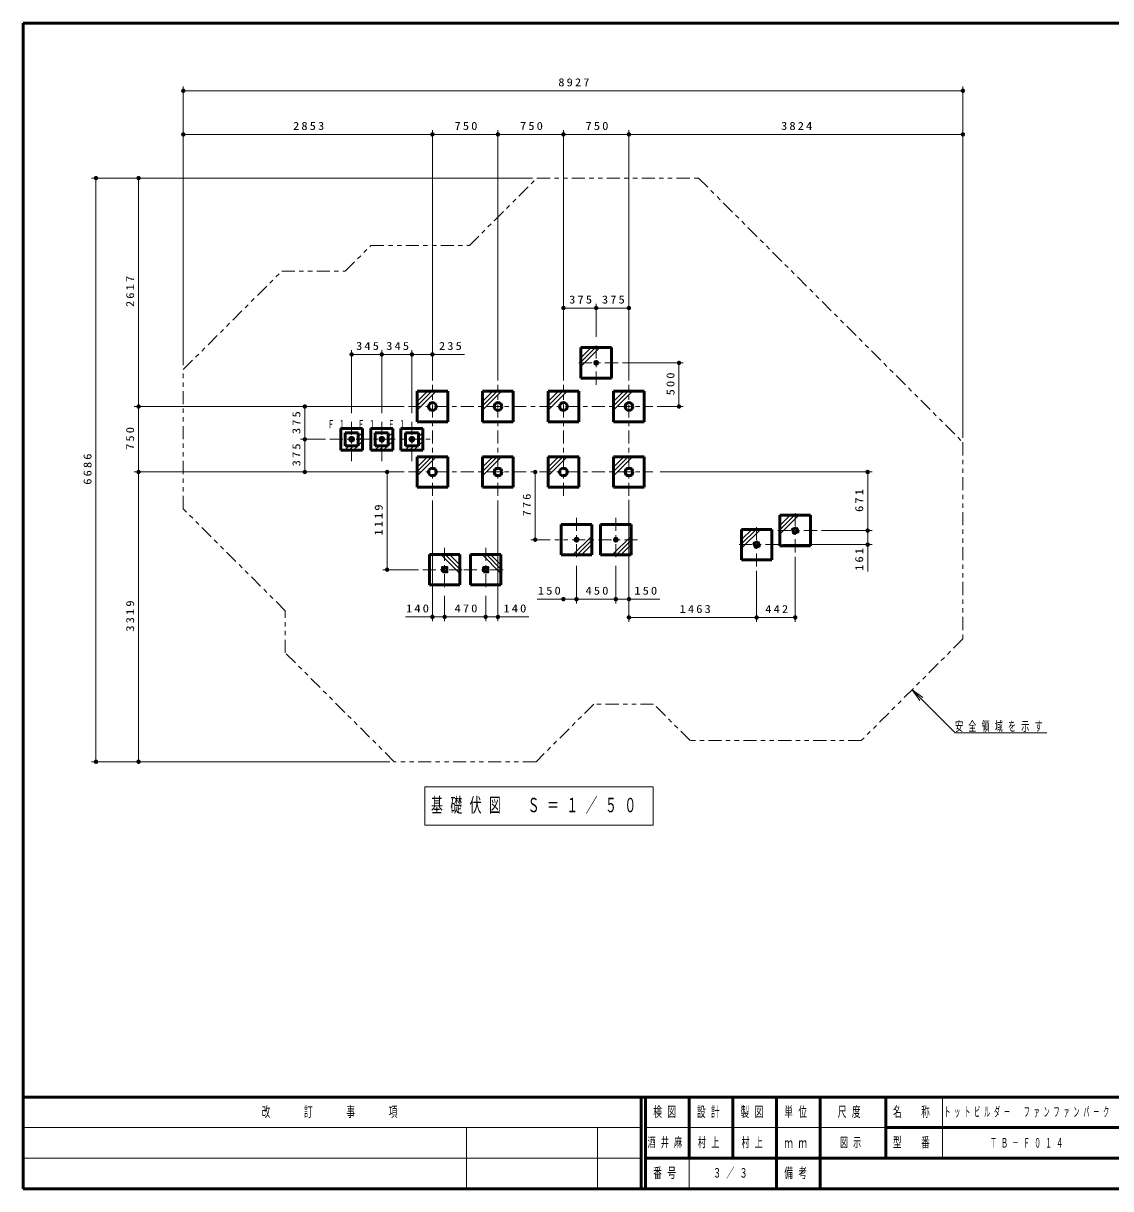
# Model space of a CAD drawing. Units: millimetres on the paper, scale 1:50. Extents: x -385 to 0, y -594 to 267.
# Drawn here: x -385 to -136, y -594 to -327 of the extents above; entities that cross this region are included whole.
import ezdxf

# ---------------------------------------------------------------- set-up
doc = ezdxf.new("R2010")
doc.units = ezdxf.units.MM
doc.linetypes.add('USER2', pattern=[6, 3, -1, 1, -1])
doc.linetypes.add('USER3', pattern=[8, 3, -1, 1, -1, 1, -1])
doc.layers.add('LY_1', color=7, linetype='Continuous', lineweight=50)
doc.styles.add('ＭＳ ゴシック', font='')
doc.styles.get('ＭＳ ゴシック').set_extended_font_data('MS Gothic')

# ---------------------------------------------------------------- blocks, each defined once
blk = doc.blocks.new('filled_dot')
at = {"color": 0, "linetype": 'Continuous', "lineweight": -2, "const_width": 1.25}
blk.add_lwpolyline([(-0.625, 0, 1), (0.625, 0, 1)], format="xyb", close=True, dxfattribs=at)

msp = doc.modelspace()

# ---------------------------------------------------------------- linework, layer by layer
at = {"layer": 'LY_1'}
for p, q in [((0, -327), (-385, -327)), ((-385, -327), (-385, -594)), ((-385, -573), (0, -573)), ((-385, -594), (0, -594))]:
    msp.add_line(p, q, dxfattribs=at)
at = {"layer": 'LY_1', "lineweight": 13}
for p, q in [((-348.361, -405.33), (-348.361, -341.458)), ((-169.831, -421.999), (-169.831, -341.458)), ((-348.361, -342.458), (-169.831, -342.458)), ((-348.361, -405.33), (-348.361, -351.458)), ((-291.311, -408.798), (-291.311, -351.458)), ((-291.311, -408.798), (-291.311, -351.458)), ((-276.311, -408.798), (-276.311, -351.458)), ((-276.311, -408.798), (-276.311, -351.458)), ((-261.311, -408.798), (-261.311, -351.458)), ((-261.311, -408.798), (-261.311, -351.458)), ((-246.311, -408.798), (-246.311, -351.458)), ((-246.311, -408.798), (-246.311, -351.458)), ((-169.831, -421.999), (-169.831, -351.458)), ((-348.361, -352.458), (-291.311, -352.458)), ((-291.311, -352.458), (-276.311, -352.458)), ((-276.311, -352.458), (-261.311, -352.458)), ((-261.311, -352.458), (-246.311, -352.458)), ((-246.311, -352.458), (-169.831, -352.458)), ((-268.38, -362.458), (-369.361, -362.458)), ((-368.361, -496.178), (-368.361, -362.458)), ((-268.38, -362.458), (-359.605, -362.458)), ((-358.605, -414.798), (-358.605, -362.458)), ((-261.311, -406.886), (-261.311, -391.236)), ((-261.311, -392.236), (-253.811, -392.236)), ((-253.811, -398.798), (-253.811, -391.236)), ((-253.811, -392.236), (-246.311, -392.236)), ((-246.311, -406.886), (-246.311, -391.236)), ((-309.811, -416.298), (-309.811, -401.87)), ((-309.811, -402.87), (-302.911, -402.87)), ((-302.911, -416.298), (-302.911, -401.87)), ((-302.911, -402.87), (-296.011, -402.87)), ((-296.011, -416.298), (-296.011, -401.87)), ((-296.011, -402.87), (-283.961, -402.87)), ((-291.311, -408.404), (-291.311, -401.87)), ((-257.311, -405.642), (-252.968, -401.298)), ((-257.311, -404.652), (-253.958, -401.298)), ((-257.311, -403.662), (-254.947, -401.298)), ((-247.811, -404.798), (-233.852, -404.798)), ((-234.852, -404.798), (-234.852, -414.798)), ((-294.811, -413.662), (-292.447, -411.298)), ((-294.811, -414.652), (-291.458, -411.298)), ((-294.811, -415.642), (-290.468, -411.298)), ((-279.811, -413.662), (-277.447, -411.298)), ((-279.811, -414.652), (-276.458, -411.298)), ((-279.811, -415.642), (-275.468, -411.298)), ((-264.811, -413.662), (-262.447, -411.298)), ((-264.811, -414.652), (-261.458, -411.298)), ((-264.811, -415.642), (-260.468, -411.298)), ((-249.811, -413.662), (-247.447, -411.298)), ((-249.811, -414.652), (-246.458, -411.298)), ((-249.811, -415.642), (-245.468, -411.298)), ((-297.812, -414.798), (-359.605, -414.798)), ((-297.812, -414.798), (-359.605, -414.798)), ((-358.605, -429.798), (-358.605, -414.798)), ((-320.529, -422.298), (-320.529, -414.798)), ((-239.811, -414.798), (-233.852, -414.798)), ((-307.311, -420.742), (-308.311, -421.742)), ((-307.311, -421.732), (-308.311, -422.732)), ((-300.411, -420.742), (-301.411, -421.742)), ((-300.411, -421.732), (-301.411, -422.732)), ((-293.511, -420.742), (-294.511, -421.742)), ((-293.511, -421.732), (-294.511, -422.732)), ((-315.811, -422.298), (-321.529, -422.298)), ((-320.529, -429.798), (-320.529, -422.298)), ((-310.368, -423.798), (-311.368, -424.798)), ((-309.378, -423.798), (-310.378, -424.798)), ((-308.388, -423.798), (-309.388, -424.798)), ((-307.311, -422.722), (-308.311, -423.722)), ((-303.468, -423.798), (-304.468, -424.798)), ((-302.478, -423.798), (-303.478, -424.798)), ((-301.488, -423.798), (-302.488, -424.798)), ((-300.411, -422.722), (-301.411, -423.722)), ((-296.568, -423.798), (-297.568, -424.798)), ((-295.578, -423.798), (-296.578, -424.798)), ((-294.588, -423.798), (-295.588, -424.798)), ((-293.511, -422.722), (-294.511, -423.722)), ((-294.811, -428.662), (-292.447, -426.298)), ((-294.811, -429.652), (-291.458, -426.298)), ((-294.811, -430.642), (-290.468, -426.298)), ((-279.811, -428.662), (-277.447, -426.298)), ((-279.811, -429.652), (-276.458, -426.298)), ((-279.811, -430.642), (-275.468, -426.298)), ((-264.811, -428.662), (-262.447, -426.298)), ((-264.811, -429.652), (-261.458, -426.298)), ((-264.811, -430.642), (-260.468, -426.298)), ((-249.811, -428.662), (-247.447, -426.298)), ((-249.811, -429.652), (-246.458, -426.298)), ((-249.811, -430.642), (-245.468, -426.298)), ((-297.812, -429.798), (-359.605, -429.798)), ((-297.812, -429.798), (-359.605, -429.798)), ((-358.605, -496.178), (-358.605, -429.798)), ((-297.811, -429.798), (-302.69, -429.798)), ((-301.69, -452.178), (-301.69, -429.798)), ((-267.774, -445.308), (-267.774, -429.798)), ((-239.178, -429.798), (-190.637, -429.798)), ((-191.637, -429.798), (-191.637, -443.223)), ((-291.311, -436.298), (-291.311, -463.994)), ((-276.311, -436.298), (-276.311, -463.994)), ((-246.311, -436.193), (-246.311, -464.123)), ((-211.726, -444.067), (-207.382, -439.723)), ((-211.726, -443.077), (-208.372, -439.723)), ((-211.726, -442.087), (-209.362, -439.723)), ((-220.559, -447.282), (-216.215, -442.938)), ((-220.559, -446.292), (-217.205, -442.938)), ((-220.559, -445.302), (-218.195, -442.938)), ((-264.311, -445.308), (-268.774, -445.308)), ((-254.811, -444.464), (-259.155, -448.808)), ((-254.811, -445.454), (-258.165, -448.808)), ((-245.811, -444.464), (-250.155, -448.808)), ((-245.811, -445.454), (-249.165, -448.808)), ((-202.226, -443.223), (-190.637, -443.223)), ((-191.637, -443.223), (-191.637, -452.601)), ((-254.811, -446.444), (-257.176, -448.808)), ((-245.811, -446.444), (-248.176, -448.808)), ((-211.059, -446.438), (-190.637, -446.438)), ((-285.011, -453.022), (-289.355, -448.678)), ((-285.011, -452.032), (-288.365, -448.678)), ((-285.011, -451.042), (-287.376, -448.678)), ((-275.611, -453.022), (-279.955, -448.678)), ((-275.611, -452.032), (-278.965, -448.678)), ((-275.611, -451.042), (-277.976, -448.678)), ((-208.226, -449.223), (-208.226, -464.123)), ((-294.511, -452.178), (-302.69, -452.178)), ((-258.311, -451.308), (-258.311, -459.928)), ((-249.311, -451.308), (-249.311, -459.928)), ((-217.059, -452.438), (-217.059, -464.123)), ((-217.059, -452.438), (-217.059, -464.123)), ((-288.511, -458.178), (-288.511, -463.994)), ((-288.511, -458.178), (-288.511, -463.994)), ((-279.111, -458.178), (-279.111, -463.994)), ((-279.111, -458.178), (-279.111, -463.994)), ((-258.311, -458.928), (-267.311, -458.928)), ((-249.311, -458.928), (-258.311, -458.928)), ((-239.224, -458.928), (-249.311, -458.928)), ((-288.511, -462.994), (-297.493, -462.994)), ((-279.111, -462.994), (-288.511, -462.994)), ((-269.199, -462.994), (-279.111, -462.994)), ((-217.059, -463.123), (-246.311, -463.123)), ((-208.226, -463.123), (-217.059, -463.123)), ((-179.697, -482.163), (-181.465, -479.688)), ((-181.465, -479.688), (-178.99, -481.456)), ((-181.465, -479.688), (-179.343, -481.81)), ((-181.465, -479.688), (-171.614, -489.539)), ((-171.614, -489.539), (-150.614, -489.539)), ((-301.042, -496.178), (-369.361, -496.178)), ((-301.042, -496.178), (-359.605, -496.178)), ((-293.035, -501.902), (-293.035, -510.702)), ((-240.735, -501.902), (-293.035, -501.902)), ((-240.735, -510.702), (-240.735, -501.902)), ((-293.035, -510.702), (-240.735, -510.702)), ((-174.5, -573), (-174.5, -587)), ((-385, -580), (-243.5, -580)), ((-283.5, -580), (-283.5, -594)), ((-253.5, -580), (-253.5, -594)), ((-242.5, -580), (-187.5, -580)), ((-385, -587), (-243.5, -587)), ((-232.5, -587), (-232.5, -594))]:
    msp.add_line(p, q, dxfattribs=at)
at = {"layer": 'LY_1', "linetype": 'USER2', "lineweight": 13}
for p, q in [((-253.811, -409.798), (-253.811, -399.798)), ((-248.811, -404.798), (-258.811, -404.798)), ((-291.311, -435.298), (-291.311, -409.798)), ((-276.311, -435.298), (-276.311, -409.798)), ((-261.311, -435.298), (-261.311, -409.798)), ((-246.311, -435.298), (-246.311, -409.798)), ((-296.811, -414.798), (-240.811, -414.798)), ((-309.811, -427.298), (-309.811, -417.298)), ((-302.911, -427.298), (-302.911, -417.298)), ((-296.011, -427.298), (-296.011, -417.298)), ((-314.811, -422.298), (-291.116, -422.298)), ((-296.811, -429.798), (-240.811, -429.798)), ((-258.311, -440.308), (-258.311, -450.308)), ((-249.311, -440.308), (-249.311, -450.308)), ((-208.226, -448.223), (-208.226, -438.223)), ((-217.059, -451.438), (-217.059, -441.438)), ((-244.311, -445.308), (-263.311, -445.308)), ((-203.226, -443.223), (-213.226, -443.223)), ((-288.511, -447.178), (-288.511, -457.178)), ((-279.111, -447.178), (-279.111, -457.178)), ((-212.059, -446.438), (-222.059, -446.438)), ((-293.511, -452.178), (-283.511, -452.178)), ((-284.111, -452.178), (-274.111, -452.178))]:
    msp.add_line(p, q, dxfattribs=at)
at = {"layer": 'LY_1', "color": 140}
for p, q in [((-250.311, -401.298), (-257.311, -401.298)), ((-257.311, -401.298), (-257.311, -408.298)), ((-250.311, -408.298), (-250.311, -401.298)), ((-257.311, -408.298), (-250.311, -408.298)), ((-294.811, -411.298), (-294.811, -418.298)), ((-287.811, -411.298), (-294.811, -411.298)), ((-287.811, -418.298), (-287.811, -411.298)), ((-279.811, -411.298), (-279.811, -418.298)), ((-272.811, -411.298), (-279.811, -411.298)), ((-272.811, -418.298), (-272.811, -411.298)), ((-264.811, -411.298), (-264.811, -418.298)), ((-257.811, -411.298), (-264.811, -411.298)), ((-257.811, -418.298), (-257.811, -411.298)), ((-249.811, -411.298), (-249.811, -418.298)), ((-242.811, -411.298), (-249.811, -411.298)), ((-242.811, -418.298), (-242.811, -411.298)), ((-294.811, -418.298), (-287.811, -418.298)), ((-279.811, -418.298), (-272.811, -418.298)), ((-264.811, -418.298), (-257.811, -418.298)), ((-249.811, -418.298), (-242.811, -418.298)), ((-312.311, -419.798), (-312.311, -424.798)), ((-307.311, -419.798), (-312.311, -419.798)), ((-311.311, -420.798), (-311.311, -423.798)), ((-308.311, -420.798), (-311.311, -420.798)), ((-308.311, -423.798), (-308.311, -420.798)), ((-307.311, -424.798), (-307.311, -419.798)), ((-305.411, -419.798), (-305.411, -424.798)), ((-300.411, -419.798), (-305.411, -419.798)), ((-304.411, -420.798), (-304.411, -423.798)), ((-301.411, -420.798), (-304.411, -420.798)), ((-301.411, -423.798), (-301.411, -420.798)), ((-300.411, -424.798), (-300.411, -419.798)), ((-298.511, -419.798), (-298.511, -424.798)), ((-293.511, -419.798), (-298.511, -419.798)), ((-297.511, -420.798), (-297.511, -423.798)), ((-294.511, -420.798), (-297.511, -420.798)), ((-294.511, -423.798), (-294.511, -420.798)), ((-293.511, -424.798), (-293.511, -419.798)), ((-311.311, -423.798), (-308.311, -423.798)), ((-304.411, -423.798), (-301.411, -423.798)), ((-297.511, -423.798), (-294.511, -423.798)), ((-312.311, -424.798), (-307.311, -424.798)), ((-305.411, -424.798), (-300.411, -424.798)), ((-298.511, -424.798), (-293.511, -424.798)), ((-294.811, -426.298), (-294.811, -433.298)), ((-287.811, -426.298), (-294.811, -426.298)), ((-287.811, -433.298), (-287.811, -426.298)), ((-279.811, -426.298), (-279.811, -433.298)), ((-272.811, -426.298), (-279.811, -426.298)), ((-272.811, -433.298), (-272.811, -426.298)), ((-264.811, -426.298), (-264.811, -433.298)), ((-257.811, -426.298), (-264.811, -426.298)), ((-257.811, -433.298), (-257.811, -426.298)), ((-249.811, -426.298), (-249.811, -433.298)), ((-242.811, -426.298), (-249.811, -426.298)), ((-242.811, -433.298), (-242.811, -426.298)), ((-294.811, -433.298), (-287.811, -433.298)), ((-279.811, -433.298), (-272.811, -433.298)), ((-264.811, -433.298), (-257.811, -433.298)), ((-249.811, -433.298), (-242.811, -433.298)), ((-204.726, -439.723), (-211.726, -439.723)), ((-211.726, -439.723), (-211.726, -446.723)), ((-204.726, -446.723), (-204.726, -439.723)), ((-261.811, -441.808), (-261.811, -448.808)), ((-254.811, -441.808), (-261.811, -441.808)), ((-254.811, -448.808), (-254.811, -441.808)), ((-252.811, -441.808), (-252.811, -448.808)), ((-245.811, -441.808), (-252.811, -441.808)), ((-245.811, -448.808), (-245.811, -441.808)), ((-213.559, -442.938), (-220.559, -442.938)), ((-220.559, -442.938), (-220.559, -449.938)), ((-213.559, -449.938), (-213.559, -442.938)), ((-211.726, -446.723), (-204.726, -446.723)), ((-292.011, -448.678), (-285.011, -448.678)), ((-292.011, -455.678), (-292.011, -448.678)), ((-285.011, -448.678), (-285.011, -455.678)), ((-282.611, -448.678), (-275.611, -448.678)), ((-282.611, -455.678), (-282.611, -448.678)), ((-275.611, -448.678), (-275.611, -455.678)), ((-261.811, -448.808), (-254.811, -448.808)), ((-252.811, -448.808), (-245.811, -448.808)), ((-220.559, -449.938), (-213.559, -449.938)), ((-285.011, -455.678), (-292.011, -455.678)), ((-275.611, -455.678), (-282.611, -455.678)), ((-243.5, -573), (-243.5, -594)), ((-242.5, -573), (-242.5, -594)), ((-232.5, -573), (-232.5, -587)), ((-222.5, -573), (-222.5, -587)), ((-212.5, -573), (-212.5, -594)), ((-202.5, -573), (-202.5, -587)), ((-187.5, -573), (-187.5, -587)), ((-187.5, -580), (-70, -580)), ((-242.5, -587), (0, -587)), ((-202.5, -587), (-202.5, -594))]:
    msp.add_line(p, q, dxfattribs=at)
at = {"layer": 'LY_1', "linetype": 'USER3', "lineweight": 13}
msp.add_lwpolyline([(-230.372, -362.458), (-169.831, -422.999), (-169.831, -468.055), (-193.098, -491.321), (-232.302, -491.321), (-240.649, -482.975), (-254.377, -482.975), (-267.581, -496.178), (-300.042, -496.178), (-325, -471.22), (-325, -461.627), (-348.361, -438.266), (-348.361, -406.33), (-325.807, -383.776), (-311.274, -383.776), (-305.406, -377.908), (-282.83, -377.908), (-267.38, -362.458)], close=True, dxfattribs=at)
at = {"layer": 'LY_1', "color": 140}
for points in [[(-207.927, -442.582), (-208.867, -442.924), (-208.525, -443.864), (-207.585, -443.522)], [(-216.76, -445.797), (-217.7, -446.139), (-217.358, -447.079), (-216.418, -446.737)], [(-289.011, -452.678), (-288.011, -452.678), (-288.011, -451.678), (-289.011, -451.678)], [(-279.611, -452.678), (-278.611, -452.678), (-278.611, -451.678), (-279.611, -451.678)]]:
    msp.add_lwpolyline(points, close=True, dxfattribs=at)
for centre, radius in [((-253.811, -404.798), 0.34), ((-291.311, -414.798), 0.891), ((-276.311, -414.798), 0.891), ((-261.311, -414.798), 0.891), ((-246.311, -414.798), 0.891), ((-309.811, -422.298), 0.427), ((-302.911, -422.298), 0.427), ((-296.011, -422.298), 0.427), ((-291.311, -429.798), 0.89), ((-276.311, -429.798), 0.89), ((-261.311, -429.798), 0.89), ((-246.311, -429.798), 0.89), ((-258.311, -445.308), 0.34), ((-249.311, -445.308), 0.34)]:
    msp.add_circle(centre, radius, dxfattribs=at)

# ---------------------------------------------------------------- block references
at = {"layer": 'LY_1', "lineweight": 13, "xscale": 0.4, "yscale": 0.4}
for p in [(-348.361, -342.458), (-348.361, -352.458), (-291.311, -352.458), (-276.311, -352.458), (-261.311, -352.458), (-246.311, -352.458), (-261.311, -392.236), (-253.811, -392.236), (-309.811, -402.87), (-302.911, -402.87), (-296.011, -402.87), (-261.311, -458.928), (-258.311, -458.928), (-249.311, -458.928), (-291.311, -462.994), (-288.511, -462.994), (-279.111, -462.994), (-246.311, -463.123), (-217.059, -463.123)]:
    msp.add_blockref('filled_dot', p, dxfattribs=at)
for p, rotation in [((-169.831, -342.458), 180), ((-291.311, -352.458), 180), ((-276.311, -352.458), 180), ((-261.311, -352.458), 180), ((-246.311, -352.458), 180), ((-169.831, -352.458), 180), ((-368.361, -362.458), 270), ((-358.605, -362.458), 270), ((-253.811, -392.236), 180), ((-246.311, -392.236), 180), ((-302.911, -402.87), 180), ((-296.011, -402.87), 180), ((-291.311, -402.87), 180), ((-234.852, -404.798), 270), ((-358.605, -414.798), 270), ((-358.605, -414.798), 90), ((-320.529, -414.798), 270), ((-234.852, -414.798), 90), ((-320.529, -422.298), 90), ((-320.529, -422.298), 270), ((-358.605, -429.798), 270), ((-358.605, -429.798), 90), ((-320.529, -429.798), 90), ((-301.69, -429.798), 270), ((-267.774, -429.798), 270), ((-191.637, -429.798), 270), ((-191.637, -443.223), 270), ((-191.637, -443.223), 90), ((-267.774, -445.308), 90), ((-191.637, -446.438), 90), ((-301.69, -452.178), 90), ((-258.311, -458.928), 180), ((-249.311, -458.928), 180), ((-246.311, -458.928), 180), ((-288.511, -462.994), 180), ((-279.111, -462.994), 180), ((-276.311, -462.994), 180), ((-217.059, -463.123), 180), ((-208.226, -463.123), 180), ((-368.361, -496.178), 90), ((-358.605, -496.178), 90)]:
    msp.add_blockref('filled_dot', p, dxfattribs=dict(at, rotation=rotation))

# ---------------------------------------------------------------- texts
at = {"layer": 'LY_1', "style": 'ＭＳ ゴシック'}
for s, insert, char_height, attachment_point in [('\\T1.33;\\W1.15;8927', (-258.68, -341.458), 1.833, 8), ('\\T1.33;\\W1.15;2853', (-319.42, -351.458), 1.833, 8), ('\\T1.33;\\W1.15;750', (-283.396, -351.458), 1.833, 8), ('\\T1.33;\\W1.15;750', (-268.396, -351.458), 1.833, 8), ('\\T1.33;\\W1.15;750', (-253.396, -351.458), 1.833, 8), ('\\T1.33;\\W1.15;3824', (-207.655, -351.458), 1.833, 8), ('\\T1.33;\\W1.15;375', (-257.145, -391.236), 1.833, 8), ('\\T1.33;\\W1.15;375', (-249.645, -391.236), 1.833, 8), ('\\T1.33;\\W1.15;345', (-305.945, -401.87), 1.833, 8), ('\\T1.33;\\W1.15;345', (-299.045, -401.87), 1.833, 8), ('\\T1.33;\\W1.15;235', (-286.961, -401.87), 1.833, 8), ('\\T1.64;\\W0.6;Ｆ１', (-315.317, -419.787), 1.833, 7), ('\\T1.64;\\W0.6;Ｆ１', (-308.417, -419.787), 1.833, 7), ('\\T1.64;\\W0.6;Ｆ１', (-301.517, -419.787), 1.833, 7), ('\\T1.33;\\W1.15;150', (-264.311, -457.928), 1.833, 8), ('\\T1.33;\\W1.15;450', (-253.396, -457.928), 1.833, 8), ('\\T1.33;\\W1.15;150', (-242.224, -457.928), 1.833, 8), ('\\T1.33;\\W1.15;140', (-294.493, -461.994), 1.833, 8), ('\\T1.33;\\W1.15;470', (-283.396, -461.994), 1.833, 8), ('\\T1.33;\\W1.15;140', (-272.199, -461.994), 1.833, 8), ('\\T1.33;\\W1.15;1463', (-230.905, -462.123), 1.833, 8), ('\\T1.33;\\W1.15;442', (-212.226, -462.123), 1.833, 8), ('\\T1.64;\\W0.6;安全領域を示す', (-171.614, -489.389), 2.199, 7), ('\\T1.64;\\W0.6;基礎伏図\u3000Ｓ＝１／５０', (-291.635, -506.302), 3.299, 4), ('\\T1.64;\\W0.6;改\u3000\u3000訂\u3000\u3000事\u3000\u3000項', (-314.25, -576.5), 2.346, 5), ('\\T1.64;\\W0.6;検図', (-237.5, -576.5), 2.346, 5), ('\\T1.64;\\W0.6;設計', (-227.5, -576.5), 2.346, 5), ('\\T1.64;\\W0.6;製図', (-217.5, -576.5), 2.346, 5), ('\\T1.64;\\W0.6;単位', (-207.5, -576.5), 2.346, 5), ('\\T1.64;\\W0.6;尺度', (-195.25, -576.5), 2.346, 5), ('\\T1.64;\\W0.6;名\u3000称', (-181, -576.5), 2.346, 5), ('\\T1.64;\\W0.45;トットビルダー\u3000ファンファンパーク', (-154.75, -576.5), 2.199, 5), ('\\T1.64;\\W0.6;酒井麻', (-237.5, -583.5), 2.199, 5), ('\\T1.64;\\W0.6;村上', (-230.5, -583.5), 2.199, 4), ('\\T1.64;\\W0.6;村上', (-217.5, -583.5), 2.199, 5), ('\\T1.64;\\W0.6;型\u3000番', (-181, -583.5), 2.346, 5), ('\\T1.64;\\W0.6;ｍｍ', (-207.5, -583.5), 2.346, 5), ('\\T1.64;\\W0.6;図示', (-198, -583.5), 2.199, 4), ('\\T1.64;\\W0.5;ＴＢ－Ｆ０１４', (-154.75, -583.5), 2.199, 5), ('\\T1.64;\\W0.6;番号', (-237.5, -590.5), 2.346, 5), ('\\T1.64;\\W0.6;３／３', (-222.5, -590.5), 2.199, 5), ('\\T1.64;\\W0.6;備考', (-207.5, -590.5), 2.346, 5)]:
    msp.add_mtext(s, dxfattribs=dict(at, insert=insert, char_height=char_height, attachment_point=attachment_point))
at = {"layer": 'LY_1', "char_height": 1.833, "attachment_point": 8, "rotation": 90, "style": 'ＭＳ ゴシック'}
for s, insert in [('\\T1.33;\\W1.15;2617', (-359.605, -388.2)), ('\\T1.33;\\W1.15;500', (-235.852, -409.381)), ('\\T1.33;\\W1.15;375', (-321.529, -418.256)), ('\\T1.33;\\W1.15;750', (-359.605, -421.883)), ('\\T1.33;\\W1.15;375', (-321.529, -425.631)), ('\\T1.33;\\W1.15;6686', (-369.361, -428.901)), ('\\T1.33;\\W1.15;776', (-268.774, -437.136)), ('\\T1.33;\\W1.15;671', (-192.637, -436.094)), ('\\T1.33;\\W1.15;1119', (-302.69, -440.565)), ('\\T1.33;\\W1.15;161', (-192.637, -449.601)), ('\\T1.33;\\W1.15;3319', (-359.605, -462.56))]:
    msp.add_mtext(s, dxfattribs=dict(at, insert=insert))

doc.saveas('drawing.dxf')
